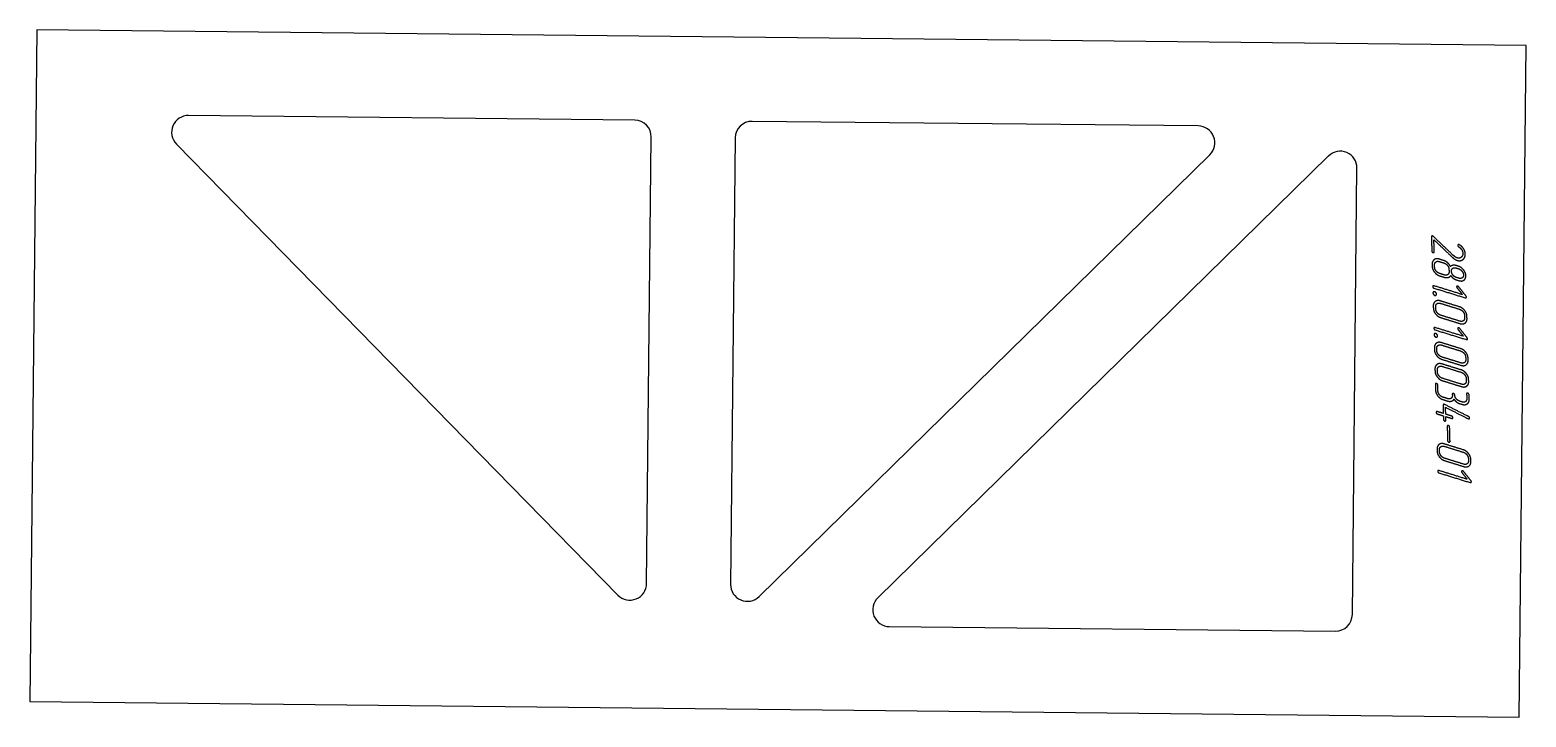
# Model space of a CAD drawing. Header units: millimetres. Extents: x 28 to 920, y 34 to 444.
import ezdxf

# ---------------------------------------------------------------- set-up
doc = ezdxf.new("R2010")
doc.units = ezdxf.units.MM
doc.linetypes.add('K5LT_BASIC', pattern=[0])
doc.layers.add('Engraving', color=7, linetype='Continuous')

msp = doc.modelspace()

# ---------------------------------------------------------------- linework, layer by layer
at = {"color": 143, "linetype": 'K5LT_BASIC', "lineweight": 25, "true_color": 0x33acca}
for p, q in [((32.36, 443.56), (28.2, 43.58)), ((919.79, 434.34), (32.36, 443.56)), ((915.64, 34.36), (919.79, 434.34)), ((388.59, 389.85), (122.75, 392.62)), ((724.43, 386.36), (458.59, 389.13)), ((115.5, 375.62), (378.58, 107.01)), ((395.73, 113.91), (398.49, 379.75)), ((448.49, 379.23), (445.72, 113.39)), ((462.72, 106.14), (731.33, 369.22)), ((802.03, 368.49), (533.43, 105.41)), ((816.27, 95.39), (819.03, 361.24)), ((540.32, 88.26), (806.16, 85.5)), ((28.2, 43.58), (915.64, 34.36))]:
    msp.add_line(p, q, dxfattribs=at)
for centre, start, end in [((122.65, 382.62), 89.40463, 224.40463), ((388.49, 379.86), 359.40463, 89.40463), ((458.48, 379.13), 89.40463, 179.40463), ((724.33, 376.37), 314.40463, 89.40463), ((809.03, 361.34), 359.40463, 134.40463), ((385.73, 114.01), 224.40463, 359.40463), ((455.72, 113.28), 179.40463, 314.40463), ((540.42, 98.26), 134.40463, 269.40463), ((806.27, 95.5), 269.40463, 359.40463)]:
    msp.add_arc(centre, 10, start, end, dxfattribs=at)
at = {"layer": 'Engraving', "color": 143, "linetype": 'K5LT_BASIC', "lineweight": 25, "true_color": 0x33acca}
for points, knots in [([(863.62, 311.89), (863.5, 316.13), (863.39, 320.38), (863.38, 320.64), (863.61, 320.81), (863.84, 320.93), (864.14, 320.84), (864.35, 320.78), (864.49, 320.63), (870.55, 314.88), (876.61, 309.14), (876.89, 308.9), (877.18, 308.67), (877.43, 308.48), (877.68, 308.3), (878.21, 307.97), (878.75, 307.8), (880.2, 307.35), (881.17, 308.2), (881.61, 308.57), (881.88, 309.18), (882.14, 309.79), (882.12, 310.5), (882.09, 311.48), (881.52, 312.5), (880.94, 313.51), (879.6, 314.45), (879.37, 314.61), (879.25, 314.8), (879.16, 314.98), (879.11, 315.24), (879.1, 315.53), (879.29, 315.7), (879.47, 315.86), (879.79, 315.76), (879.92, 315.7), (880.05, 315.63), (881.81, 314.5), (882.72, 312.96), (883.54, 311.59), (883.58, 310.12), (883.63, 308.08), (882.27, 306.91), (880.84, 305.7), (878.79, 306.33), (878.09, 306.55), (877.41, 306.97), (876.73, 307.39), (875.84, 308.19), (870.35, 313.4), (864.86, 318.6), (864.96, 315.02), (865.05, 311.44), (865.06, 311.18), (864.84, 311.03), (864.61, 310.87), (864.35, 310.95), (864.09, 311.03), (863.86, 311.29), (863.63, 311.55), (863.62, 311.89)], [0, 0, 0, 3.047826, 3.047826, 3.226196, 3.226196, 3.425035, 3.425035, 3.570989, 3.570989, 9.561221, 9.561221, 9.825724, 9.825724, 10.050668, 10.050668, 10.473601, 10.473601, 11.396415, 11.396415, 11.832946, 11.832946, 12.317549, 12.317549, 13.072233, 13.072233, 14.062635, 14.062635, 14.240973, 14.240973, 14.40613, 14.40613, 14.588981, 14.588981, 14.779051, 14.779051, 14.881829, 14.881829, 16.249197, 16.249197, 17.325971, 17.325971, 18.610175, 18.610175, 19.935785, 19.935785, 20.483021, 20.483021, 21.195978, 21.195978, 26.62229, 26.62229, 29.191003, 29.191003, 29.365522, 29.365522, 29.547183, 29.547183, 29.763638, 29.763638, 30, 30, 30]), ([(868.28, 297.12), (866.48, 297.68), (865.2, 299.31), (863.91, 300.94), (863.86, 302.72), (863.84, 303.43), (863.82, 304.14), (863.78, 305.77), (864.99, 306.7), (866.2, 307.63), (868.01, 307.07), (869.44, 306.62), (870.88, 306.18), (871.98, 305.83), (873, 304.92), (874.02, 304.02), (874.75, 302.7), (875.33, 303.24), (876.19, 303.4), (877.04, 303.56), (878.06, 303.24), (878.79, 303.02), (879.53, 302.79), (881.18, 302.28), (882.59, 300.61), (883.24, 299.79), (883.58, 298.95), (883.7, 298.54), (883.82, 298.13), (883.86, 297.89), (883.9, 297.65), (883.91, 297.43), (883.91, 297.21), (883.96, 295.45), (882.75, 294.55), (882.16, 294.11), (881.4, 294.04), (881.02, 294.05), (880.64, 294.06), (880.41, 294.09), (880.19, 294.13), (879.96, 294.2), (879.74, 294.27), (879.01, 294.49), (878.28, 294.72), (877.23, 295.04), (876.41, 295.69), (875.59, 296.33), (874.9, 297.33), (874.45, 296.51), (873.4, 296.19), (872.35, 295.86), (871.14, 296.23), (869.71, 296.68), (868.28, 297.12)], [0, 0, 0, 1.873598, 1.873598, 3.69261, 3.69261, 4.386884, 4.386884, 5.818535, 5.818535, 7.364988, 7.364988, 8.831065, 8.831065, 10.043454, 10.043454, 11.431214, 11.431214, 12.22177, 12.22177, 13.14885, 13.14885, 13.899491, 13.899491, 15.762312, 15.762312, 16.708293, 16.708293, 17.125443, 17.125443, 17.362221, 17.362221, 17.577677, 17.577677, 19.055802, 19.055802, 19.771228, 19.771228, 20.139764, 20.139764, 20.365597, 20.365597, 20.592941, 20.592941, 21.340886, 21.340886, 22.373032, 22.373032, 23.469845, 23.469845, 24.415003, 24.415003, 25.533412, 25.533412, 27, 27, 27]), ([(868.24, 298.54), (869.67, 298.1), (871.1, 297.65), (872.29, 297.29), (873.11, 297.84), (873.92, 298.4), (873.89, 299.6), (873.87, 300.31), (873.85, 301.02), (873.82, 302.2), (872.96, 303.29), (872.1, 304.38), (870.91, 304.75), (869.48, 305.2), (868.05, 305.64), (866.89, 306), (866.06, 305.41), (865.23, 304.81), (865.26, 303.69), (865.28, 302.98), (865.3, 302.27), (865.33, 301.08), (866.18, 300), (867.03, 298.92), (868.24, 298.54)], [0, 0, 0, 1.329406, 1.329406, 2.254108, 2.254108, 3.148824, 3.148824, 3.778355, 3.778355, 4.877538, 4.877538, 6.009386, 6.009386, 7.338792, 7.338792, 8.260968, 8.260968, 9.137189, 9.137189, 9.766721, 9.766721, 10.866842, 10.866842, 12, 12, 12]), ([(878.24, 296.14), (878.97, 295.92), (879.7, 295.69), (880.89, 295.32), (881.7, 295.89), (882.51, 296.45), (882.48, 297.63), (882.45, 298.81), (881.6, 299.9), (880.75, 301), (879.55, 301.37), (878.82, 301.6), (878.09, 301.82), (876.9, 302.19), (876.09, 301.63), (875.28, 301.06), (875.31, 299.88), (875.34, 298.73), (876.18, 297.63), (877.02, 296.52), (878.24, 296.14)], [0, 0, 0, 0.718951, 0.718951, 1.697337, 1.697337, 2.634709, 2.634709, 3.797866, 3.797866, 5.000561, 5.000561, 5.719512, 5.719512, 6.697901, 6.697901, 7.635273, 7.635273, 8.789173, 8.789173, 10, 10, 10]), ([(864.92, 289.8), (864.57, 289.9), (864.37, 290.16), (864.19, 290.42), (864.18, 290.73), (864.18, 290.86), (864.34, 291.17), (864.51, 291.33), (864.88, 291.22), (873.34, 288.59), (881.8, 285.97), (880.21, 287.97), (878.63, 289.97), (878.41, 290.25), (878.4, 290.52), (878.4, 290.81), (878.61, 290.96), (878.81, 291.11), (879.12, 291.01), (879.23, 290.98), (879.61, 290.65), (881.82, 287.86), (884.02, 285.06), (884.23, 284.8), (884.24, 284.52), (884.25, 284.23), (884.06, 284.07), (883.87, 283.91), (883.55, 284.01), (874.24, 286.9), (864.92, 289.8)], [0, 0, 0, 0.181151, 0.181151, 0.343934, 0.343934, 0.472146, 0.472146, 0.625059, 0.625059, 5.39951, 5.39951, 6.773407, 6.773407, 6.936544, 6.936544, 7.074093, 7.074093, 7.217588, 7.217588, 7.383484, 7.383484, 9.302301, 9.302301, 9.462957, 9.462957, 9.596849, 9.596849, 9.739807, 9.739807, 15, 15, 15]), ([(866.44, 286.21), (866.45, 285.83), (866.11, 285.6), (865.78, 285.36), (865.39, 285.48), (865, 285.6), (864.65, 285.99), (864.3, 286.37), (864.29, 286.88), (864.27, 287.38), (864.57, 287.57), (864.9, 287.75), (865.33, 287.61), (865.58, 287.54), (866, 287.14), (866.42, 286.74), (866.44, 286.21)], [0, 0, 0, 0.855828, 0.855828, 1.74556, 1.74556, 2.805969, 2.805969, 3.96496, 3.96496, 4.876932, 4.876932, 5.801755, 5.801755, 6.76801, 6.76801, 8, 8, 8]), ([(868.94, 272.24), (867.18, 272.79), (865.88, 274.43), (864.57, 276.08), (864.53, 277.85), (864.51, 278.56), (864.49, 279.27), (864.44, 280.91), (865.66, 281.84), (866.87, 282.76), (868.68, 282.2), (874.41, 280.42), (880.14, 278.64), (881.86, 278.11), (883.19, 276.47), (884.51, 274.84), (884.56, 273.05), (884.58, 272.34), (884.6, 271.63), (884.64, 269.88), (883.42, 269), (882.2, 268.13), (880.41, 268.68), (874.68, 270.46), (868.94, 272.24)], [0, 0, 0, 0.846521, 0.846521, 1.674424, 1.674424, 1.989042, 1.989042, 2.637777, 2.637777, 3.338641, 3.338641, 5.996422, 5.996422, 6.83575, 6.83575, 7.667338, 7.667338, 7.981955, 7.981955, 8.645972, 8.645972, 9.342219, 9.342219, 12, 12, 12]), ([(868.91, 273.66), (874.64, 271.89), (880.37, 270.11), (881.55, 269.74), (882.37, 270.32), (883.19, 270.89), (883.16, 272.07), (883.14, 272.78), (883.12, 273.49), (883.09, 274.67), (882.23, 275.76), (881.37, 276.85), (880.18, 277.22), (874.45, 279), (868.71, 280.78), (867.55, 281.14), (866.72, 280.54), (865.89, 279.95), (865.92, 278.83), (865.94, 278.12), (865.96, 277.41), (865.99, 276.26), (866.83, 275.15), (867.67, 274.05), (868.91, 273.66)], [0, 0, 0, 3.194824, 3.194824, 3.749556, 3.749556, 4.284872, 4.284872, 4.662943, 4.662943, 5.32312, 5.32312, 6.003067, 6.003067, 9.197891, 9.197891, 9.751896, 9.751896, 10.278148, 10.278148, 10.656218, 10.656218, 11.310094, 11.310094, 12, 12, 12]), ([(865.58, 264.93), (865.24, 265.04), (865.03, 265.3), (864.85, 265.55), (864.85, 265.87), (864.84, 266), (865, 266.31), (865.17, 266.47), (865.54, 266.36), (874, 263.73), (882.46, 261.11), (880.88, 263.11), (879.3, 265.1), (879.08, 265.38), (879.07, 265.65), (879.06, 265.95), (879.27, 266.1), (879.48, 266.24), (879.78, 266.15), (879.9, 266.12), (880.27, 265.79), (882.48, 262.99), (884.69, 260.2), (884.89, 259.94), (884.9, 259.66), (884.91, 259.37), (884.72, 259.21), (884.53, 259.05), (884.22, 259.15), (874.9, 262.04), (865.58, 264.93)], [0, 0, 0, 0.181151, 0.181151, 0.343934, 0.343934, 0.472146, 0.472146, 0.625059, 0.625059, 5.39951, 5.39951, 6.773407, 6.773407, 6.936544, 6.936544, 7.074093, 7.074093, 7.217588, 7.217588, 7.383484, 7.383484, 9.302301, 9.302301, 9.462957, 9.462957, 9.596849, 9.596849, 9.739807, 9.739807, 15, 15, 15]), ([(867.1, 261.35), (867.11, 260.97), (866.78, 260.74), (866.44, 260.5), (866.05, 260.62), (865.67, 260.74), (865.31, 261.12), (864.96, 261.51), (864.95, 262.02), (864.94, 262.52), (865.23, 262.71), (865.57, 262.89), (866, 262.75), (866.24, 262.68), (866.66, 262.28), (867.09, 261.88), (867.1, 261.35)], [0, 0, 0, 0.855828, 0.855828, 1.74556, 1.74556, 2.805969, 2.805969, 3.96496, 3.96496, 4.876932, 4.876932, 5.801755, 5.801755, 6.76801, 6.76801, 8, 8, 8]), ([(869.61, 247.38), (867.84, 247.93), (866.54, 249.57), (865.24, 251.22), (865.19, 252.99), (865.17, 253.7), (865.15, 254.41), (865.11, 256.05), (866.32, 256.97), (867.53, 257.9), (869.34, 257.34), (875.07, 255.56), (880.81, 253.78), (882.53, 253.25), (883.85, 251.61), (885.18, 249.98), (885.22, 248.18), (885.24, 247.47), (885.26, 246.76), (885.31, 245.02), (884.09, 244.14), (882.87, 243.27), (881.08, 243.82), (875.34, 245.6), (869.61, 247.38)], [0, 0, 0, 0.846521, 0.846521, 1.674424, 1.674424, 1.989042, 1.989042, 2.637777, 2.637777, 3.338641, 3.338641, 5.996422, 5.996422, 6.83575, 6.83575, 7.667338, 7.667338, 7.981955, 7.981955, 8.645972, 8.645972, 9.342219, 9.342219, 12, 12, 12]), ([(869.57, 248.8), (875.3, 247.02), (881.04, 245.24), (882.21, 244.88), (883.03, 245.46), (883.86, 246.03), (883.83, 247.21), (883.81, 247.92), (883.79, 248.63), (883.76, 249.81), (882.9, 250.9), (882.03, 251.99), (880.85, 252.36), (875.11, 254.14), (869.38, 255.92), (868.22, 256.28), (867.39, 255.68), (866.56, 255.09), (866.59, 253.97), (866.61, 253.26), (866.63, 252.55), (866.66, 251.4), (867.5, 250.29), (868.34, 249.19), (869.57, 248.8)], [0, 0, 0, 3.194824, 3.194824, 3.749556, 3.749556, 4.284872, 4.284872, 4.662943, 4.662943, 5.32312, 5.32312, 6.003067, 6.003067, 9.197891, 9.197891, 9.751896, 9.751896, 10.278148, 10.278148, 10.656218, 10.656218, 11.310094, 11.310094, 12, 12, 12]), ([(869.95, 234.68), (868.18, 235.23), (866.88, 236.88), (865.58, 238.52), (865.53, 240.3), (865.51, 241.01), (865.49, 241.72), (865.45, 243.35), (866.66, 244.28), (867.87, 245.21), (869.68, 244.65), (875.41, 242.87), (881.15, 241.09), (882.87, 240.55), (884.19, 238.92), (885.52, 237.28), (885.56, 235.49), (885.58, 234.78), (885.6, 234.07), (885.65, 232.32), (884.43, 231.45), (883.21, 230.57), (881.41, 231.13), (875.68, 232.91), (869.95, 234.68)], [0, 0, 0, 0.846521, 0.846521, 1.674424, 1.674424, 1.989042, 1.989042, 2.637777, 2.637777, 3.338641, 3.338641, 5.996422, 5.996422, 6.83575, 6.83575, 7.667338, 7.667338, 7.981955, 7.981955, 8.645972, 8.645972, 9.342219, 9.342219, 12, 12, 12]), ([(869.91, 236.11), (875.64, 234.33), (881.38, 232.55), (882.55, 232.18), (883.37, 232.76), (884.2, 233.34), (884.17, 234.51), (884.15, 235.22), (884.13, 235.93), (884.1, 237.11), (883.23, 238.2), (882.37, 239.3), (881.18, 239.66), (875.45, 241.44), (869.72, 243.22), (868.56, 243.58), (867.73, 242.99), (866.9, 242.39), (866.93, 241.27), (866.95, 240.56), (866.97, 239.85), (867, 238.7), (867.84, 237.6), (868.68, 236.49), (869.91, 236.11)], [0, 0, 0, 3.194824, 3.194824, 3.749556, 3.749556, 4.284872, 4.284872, 4.662943, 4.662943, 5.32312, 5.32312, 6.003067, 6.003067, 9.197891, 9.197891, 9.751896, 9.751896, 10.278148, 10.278148, 10.656218, 10.656218, 11.310094, 11.310094, 12, 12, 12]), ([(876.86, 223.64), (876.42, 222.82), (875.37, 222.49), (874.32, 222.17), (873.11, 222.54), (871.68, 222.98), (870.25, 223.43), (868.45, 223.98), (867.17, 225.62), (865.88, 227.25), (865.83, 229.02), (865.78, 230.8), (865.74, 232.57), (865.73, 232.9), (865.92, 233.04), (866.15, 233.15), (866.44, 233.06), (866.59, 233.01), (866.88, 232.75), (867.16, 232.48), (867.17, 232.13), (867.22, 230.35), (867.27, 228.58), (867.3, 227.39), (868.15, 226.31), (869.01, 225.22), (870.21, 224.85), (871.64, 224.41), (873.07, 223.96), (874.26, 223.59), (875.08, 224.15), (875.89, 224.71), (875.86, 225.91), (875.85, 226.27), (875.84, 226.62), (875.83, 226.95), (876.03, 227.08), (876.25, 227.2), (876.54, 227.11), (876.7, 227.06), (876.98, 226.8), (877.27, 226.53), (877.28, 226.18), (877.31, 224.98), (878.16, 223.9), (879.02, 222.82), (880.22, 222.45), (880.94, 222.22), (881.66, 222), (882.85, 221.63), (883.66, 222.19), (884.48, 222.74), (884.45, 223.95), (884.41, 225.37), (884.37, 226.79), (884.36, 227.12), (884.56, 227.26), (884.78, 227.37), (885.07, 227.28), (885.23, 227.23), (885.51, 226.97), (885.8, 226.7), (885.81, 226.35), (885.85, 224.93), (885.88, 223.51), (885.93, 221.72), (884.72, 220.87), (883.5, 220.02), (881.69, 220.58), (880.98, 220.8), (880.26, 221.02), (880.02, 221.1), (879.79, 221.17), (879.64, 221.22), (879.5, 221.26), (879.36, 221.35), (879.21, 221.44), (878.82, 221.6), (878.39, 221.99), (877.62, 222.6), (876.86, 223.64)], [0, 0, 0, 1.105144, 1.105144, 2.412716, 2.412716, 4.127289, 4.127289, 6.317725, 6.317725, 8.444428, 8.444428, 10.473835, 10.473835, 10.771721, 10.771721, 11.072067, 11.072067, 11.383969, 11.383969, 11.786648, 11.786648, 13.815299, 13.815299, 15.233378, 15.233378, 16.694041, 16.694041, 18.407672, 18.407672, 19.599582, 19.599582, 20.752416, 20.752416, 21.157966, 21.157966, 21.455979, 21.455979, 21.756325, 21.756325, 22.068262, 22.068262, 22.471154, 22.471154, 23.889361, 23.889361, 25.351099, 25.351099, 26.208759, 26.208759, 27.401767, 27.401767, 28.555011, 28.555011, 30.178678, 30.178678, 30.476609, 30.476609, 30.776948, 30.776948, 31.088855, 31.088855, 31.491662, 31.491662, 33.115329, 33.115329, 34.837976, 34.837976, 36.636534, 36.636534, 37.494477, 37.494477, 37.777625, 37.777625, 37.949211, 37.949211, 38.142551, 38.142551, 38.714041, 38.714041, 40, 40, 40]), ([(871.94, 213.3), (871.97, 212.22), (872, 211.15), (872.01, 210.89), (871.78, 210.74), (871.56, 210.58), (871.3, 210.66), (871.04, 210.74), (870.81, 211), (870.57, 211.25), (870.56, 211.6), (870.54, 212.67), (870.51, 213.74), (868.71, 214.3), (866.92, 214.85), (866.58, 214.96), (866.37, 215.22), (866.19, 215.48), (866.18, 215.79), (866.18, 215.92), (866.34, 216.23), (866.51, 216.39), (866.88, 216.28), (868.68, 215.72), (870.47, 215.16), (870.4, 217.65), (870.34, 220.13), (870.33, 220.45), (870.52, 220.58), (870.72, 220.72), (871.01, 220.63), (871.09, 220.6), (871.18, 220.56), (878.38, 216.92), (885.59, 213.27), (885.88, 213.14), (886.02, 212.9), (886.1, 212.66), (886.18, 212.41), (886.19, 212.13), (886, 211.97), (885.81, 211.81), (885.5, 211.91), (885.42, 211.94), (885.34, 211.97), (878.57, 215.4), (871.8, 218.82), (871.85, 216.77), (871.91, 214.72), (873.7, 214.16), (875.5, 213.6), (875.73, 213.53), (875.98, 213.24), (876.23, 212.95), (876.24, 212.67), (876.24, 212.41), (876.06, 212.24), (875.88, 212.07), (875.54, 212.18), (873.74, 212.74), (871.94, 213.3)], [0, 0, 0, 0.919271, 0.919271, 1.127707, 1.127707, 1.344577, 1.344577, 1.602992, 1.602992, 1.885279, 1.885279, 2.80455, 2.80455, 4.412203, 4.412203, 4.700056, 4.700056, 4.958613, 4.958613, 5.162261, 5.162261, 5.405251, 5.405251, 7.012904, 7.012904, 9.140618, 9.140618, 9.358167, 9.358167, 9.5736, 9.5736, 9.652851, 9.652851, 16.566261, 16.566261, 16.816195, 16.816195, 17.03414, 17.03414, 17.246724, 17.246724, 17.473684, 17.473684, 17.546543, 17.546543, 24.044603, 24.044603, 25.801161, 25.801161, 27.41337, 27.41337, 27.672909, 27.672909, 27.947247, 27.947247, 28.150404, 28.150404, 28.387791, 28.387791, 30, 30, 30]), ([(873.04, 198.95), (872.92, 203.21), (872.81, 207.47), (872.8, 207.8), (873, 207.94), (873.22, 208.05), (873.51, 207.96), (873.67, 207.91), (873.95, 207.65), (874.23, 207.38), (874.24, 207.03), (874.36, 202.77), (874.47, 198.51), (874.48, 198.25), (874.26, 198.09), (874.03, 197.94), (873.77, 198.02), (873.51, 198.1), (873.28, 198.35), (873.05, 198.61), (873.04, 198.95)], [0, 0, 0, 3.94619, 3.94619, 4.18756, 4.18756, 4.430856, 4.430856, 4.683549, 4.683549, 5.009861, 5.009861, 8.956051, 8.956051, 9.181245, 9.181245, 9.415662, 9.415662, 9.694987, 9.694987, 10, 10, 10]), ([(871.22, 187.08), (869.46, 187.62), (868.15, 189.27), (866.85, 190.91), (866.8, 192.69), (866.78, 193.4), (866.77, 194.11), (866.72, 195.74), (867.93, 196.67), (869.15, 197.6), (870.95, 197.04), (876.69, 195.26), (882.42, 193.48), (884.14, 192.94), (885.46, 191.31), (886.79, 189.67), (886.84, 187.88), (886.85, 187.17), (886.87, 186.46), (886.92, 184.71), (885.7, 183.84), (884.48, 182.96), (882.69, 183.52), (876.95, 185.3), (871.22, 187.08)], [0, 0, 0, 0.846521, 0.846521, 1.674424, 1.674424, 1.989042, 1.989042, 2.637777, 2.637777, 3.338641, 3.338641, 5.996422, 5.996422, 6.83575, 6.83575, 7.667338, 7.667338, 7.981955, 7.981955, 8.645972, 8.645972, 9.342219, 9.342219, 12, 12, 12]), ([(871.18, 188.5), (876.92, 186.72), (882.65, 184.94), (883.82, 184.58), (884.65, 185.15), (885.47, 185.73), (885.44, 186.91), (885.42, 187.62), (885.4, 188.33), (885.37, 189.51), (884.51, 190.6), (883.65, 191.69), (882.46, 192.06), (876.72, 193.84), (870.99, 195.61), (869.83, 195.97), (869, 195.38), (868.17, 194.78), (868.2, 193.66), (868.22, 192.95), (868.24, 192.24), (868.27, 191.09), (869.11, 189.99), (869.95, 188.88), (871.18, 188.5)], [0, 0, 0, 3.194824, 3.194824, 3.749556, 3.749556, 4.284872, 4.284872, 4.662943, 4.662943, 5.32312, 5.32312, 6.003067, 6.003067, 9.197891, 9.197891, 9.751896, 9.751896, 10.278148, 10.278148, 10.656218, 10.656218, 11.310094, 11.310094, 12, 12, 12]), ([(867.86, 179.77), (867.51, 179.87), (867.31, 180.14), (867.13, 180.39), (867.12, 180.7), (867.12, 180.83), (867.28, 181.15), (867.45, 181.31), (867.82, 181.19), (876.28, 178.57), (884.74, 175.94), (883.16, 177.94), (881.57, 179.94), (881.35, 180.22), (881.35, 180.49), (881.34, 180.79), (881.55, 180.93), (881.76, 181.08), (882.06, 180.99), (882.17, 180.95), (882.55, 180.62), (884.76, 177.83), (886.97, 175.04), (887.17, 174.78), (887.18, 174.49), (887.19, 174.21), (887, 174.05), (886.81, 173.89), (886.5, 173.98), (877.18, 176.88), (867.86, 179.77)], [0, 0, 0, 0.181151, 0.181151, 0.343934, 0.343934, 0.472146, 0.472146, 0.625059, 0.625059, 5.39951, 5.39951, 6.773407, 6.773407, 6.936544, 6.936544, 7.074093, 7.074093, 7.217588, 7.217588, 7.383484, 7.383484, 9.302301, 9.302301, 9.462957, 9.462957, 9.596849, 9.596849, 9.739807, 9.739807, 15, 15, 15])]:
    msp.add_open_spline(points, degree=2, knots=knots, dxfattribs=at)

doc.saveas('drawing.dxf')
